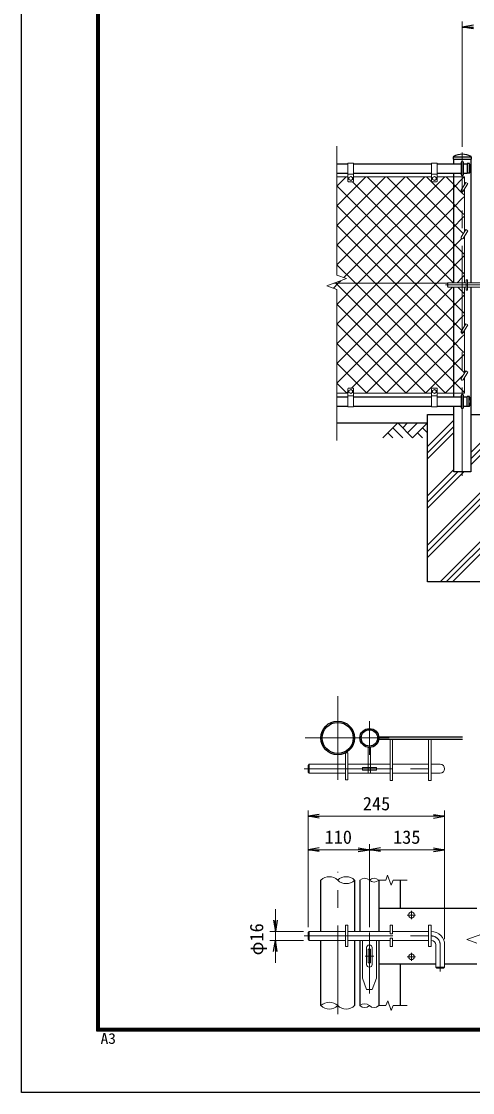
# Model space of a CAD drawing. Units: millimetres, scale not verified, with parts at other scales. Extents: x -4200 to 4200, y -2970 to 2970.
# Drawn here: x -4200 to -2582, y -2970 to 872 of the extents above; entities that cross this region are included whole.
import ezdxf
from ezdxf.enums import TextEntityAlignment as Align

# ---------------------------------------------------------------- set-up
doc = ezdxf.new("R2010")
doc.units = ezdxf.units.MM
doc.header["$LTSCALE"] = 10
doc.linetypes.add('DASHED', pattern=[7.5, 6, -1.5])
doc.linetypes.add('USER1', pattern=[50.8, 31.75, -6.35, 6.35, -6.35])
for name, color, linetype, lineweight in [('0-0_D-STR1', 1, 'Continuous', 25), ('0-1_D-DCR-HCH', 7, 'Continuous', 13), ('0-2_D-STR2', 7, 'Continuous', 13), ('0-3_D-STR3', 3, 'Continuous', 13), ('0-4_D-BMK', 2, 'USER1', 13), ('0-5_D-STR4', 7, 'Continuous', 25), ('0-6_D-BGD', 7, 'Continuous', 25), ('0-8_D-STR-DIM', 7, 'Continuous', 13), ('0-C_D-TTL', 7, 'Continuous', 25)]:
    doc.layers.add(name, color=color, linetype=linetype, lineweight=lineweight)
doc.layers.add('0-9_0', color=7, linetype='Continuous')
doc.styles.add('ＭＳ ゴシック', font='')
doc.styles.get('ＭＳ ゴシック').set_extended_font_data('MS Gothic')

# ---------------------------------------------------------------- blocks, each defined once
blk = doc.blocks.new('_Open')
at = {"layer": '0-9_0'}
blk.add_line((-10, 1.667), (0, 0), dxfattribs=at)
blk.add_lwpolyline([(-10, -1.667), (0, 0), (-10, 0)], dxfattribs=at)

msp = doc.modelspace()

# ---------------------------------------------------------------- linework, layer by layer
at = {"layer": '0-0_D-STR1'}
for p, q in [((-2650.83, 385.65), (-2650.83, 377.59)), ((-2650.49, 386.59), (-2586.96, 386.59)), ((-2586.63, 385.65), (-2586.63, 377.59)), ((-3068.73, 361.59), (-3028.73, 361.59)), ((-3008.73, 361.59), (-2728.73, 361.59)), ((-2708.73, 361.59), (-2622.73, 361.59)), ((-2650.83, 377.59), (-2586.63, 377.59)), ((-2648.98, 361.59), (-2648.98, 377.59)), ((-2614.73, 361.59), (-2601.73, 361.59)), ((-2593.39, 362.09), (-2601.73, 362.09)), ((-2601.73, 362.09), (-2601.73, 327.09)), ((-2593.73, 362.09), (-2593.73, 327.09)), ((-2588.48, 377.59), (-2588.48, -65.41)), ((-3068.73, 327.59), (-3028.73, 327.59)), ((-3008.73, 327.59), (-2728.73, 327.59)), ((-2708.73, 327.59), (-2622.73, 327.59)), ((-2648.98, -65.41), (-2648.98, 327.59)), ((-2614.73, 327.59), (-2601.73, 327.59)), ((-2593.39, 327.09), (-2601.73, 327.09)), ((-2648.98, -474.41), (-2648.98, -81.41)), ((-3068.73, -474.41), (-3028.73, -474.41)), ((-3008.73, -474.41), (-2728.73, -474.41)), ((-2708.73, -474.41), (-2622.73, -474.41)), ((-2614.73, -474.41), (-2601.73, -474.41)), ((-2593.39, -473.91), (-2601.73, -473.91)), ((-2601.73, -508.91), (-2601.73, -473.91)), ((-2593.73, -508.91), (-2593.73, -473.91)), ((-3068.73, -508.41), (-3028.73, -508.41)), ((-3008.73, -508.41), (-2728.73, -508.41)), ((-2708.73, -508.41), (-2622.73, -508.41)), ((-2614.73, -508.41), (-2601.73, -508.41)), ((-2593.39, -508.91), (-2601.73, -508.91)), ((-2918.2, -1693.47), (-2617.9, -1693.47)), ((-2918.2, -1702.47), (-2617.9, -1702.47)), ((-3125.9, -2391.97), (-3125.9, -2207.97)), ((-3004.9, -2207.97), (-3004.9, -2391.97)), ((-2985.9, -2207.97), (-2985.9, -2391.97)), ((-2917.9, -2207.97), (-2917.9, -2391.97)), ((-2841.9, -2207.97), (-2841.9, -2307.97)), ((-2917.9, -2307.97), (-2566.9, -2307.97)), ((-3125.9, -2657.97), (-3125.9, -2423.97)), ((-3004.9, -2423.97), (-3004.9, -2657.97)), ((-2985.9, -2423.97), (-2985.9, -2657.97)), ((-2917.9, -2423.97), (-2917.9, -2657.97)), ((-2917.9, -2507.97), (-2713.9, -2507.97)), ((-2841.9, -2507.97), (-2841.9, -2657.97)), ((-2681.9, -2507.97), (-2566.9, -2507.97))]:
    msp.add_line(p, q, dxfattribs=at)
msp.add_lwpolyline([(-2588.48, -81.41), (-2588.48, -743.41), (-2648.98, -743.41), (-2648.98, -508.41)], dxfattribs=at)
for centre, radius in [((-3065.4, -1697.97), 60.5), ((-3065.4, -1697.97), 55.9), ((-2951.9, -1697.97), 34), ((-2951.9, -1697.97), 29.4)]:
    msp.add_circle(centre, radius, dxfattribs=at)
for centre, radius, start, end in [((-2649.33, 385.65), 1.5, 120.85073, 180), ((-2618.73, 334.42), 61.17, 59.14927, 120.85073), ((-2588.13, 385.65), 1.5, 0, 59.14927), ((-2593.39, 361.09), 1, 32.29827, 90), ((-2623.95, 344.59), 35.72, 331.52136, 28.47864), ((-2593.39, 328.09), 1, 270, 327.70173), ((-2593.39, -474.91), 1, 32.29827, 90), ((-2623.95, -491.41), 35.72, 331.52136, 28.47864), ((-2593.39, -507.91), 1, 270, 327.70173)]:
    msp.add_arc(centre, radius, start, end, dxfattribs=at)
at = {"layer": '0-1_D-DCR-HCH'}
for p, q in [((-2850.15, -568.41), (-2903.36, -621.62)), ((-2850.15, -568.41), (-2796.94, -621.62)), ((-2832.5, -586.24), (-2814.67, -568.41)), ((-2814.67, -603.88), (-2779.2, -568.41)), ((-2796.94, -621.62), (-2743.73, -568.41)), ((-2743.73, -653.29), (-2648.98, -558.54)), ((-2588.48, -542.23), (-2584.65, -538.41)), ((-2885.62, -603.88), (-2867.81, -621.62)), ((-2867.89, -586.14), (-2832.25, -621.62)), ((-2779.2, -603.88), (-2761.38, -621.62)), ((-2761.46, -586.14), (-2743.73, -603.8)), ((-2743.73, -675.38), (-2648.98, -580.63)), ((-2743.73, -697.48), (-2648.98, -602.73)), ((-2588.48, -674.81), (-2493.73, -580.06)), ((-2588.48, -696.91), (-2493.73, -602.16)), ((-2588.48, -719.01), (-2493.73, -624.26)), ((-2743.73, -830.06), (-2648.98, -735.31)), ((-2743.73, -874.26), (-2612.87, -743.41)), ((-2743.73, -852.16), (-2634.97, -743.41)), ((-2743.73, -1006.84), (-2493.73, -756.84)), ((-2743.73, -1028.94), (-2493.73, -778.94)), ((-2743.73, -1051.03), (-2493.73, -801.03)), ((-2698.51, -1138.41), (-2493.73, -933.62)), ((-2676.42, -1138.41), (-2493.73, -955.71)), ((-2654.32, -1138.41), (-2493.73, -977.81))]:
    msp.add_line(p, q, dxfattribs=at)
at = {"layer": '0-2_D-STR2'}
for p, q in [((-3068.73, 281.29), (-3035.42, 314.59)), ((-3068.73, 210.58), (-2964.71, 314.59)), ((-3068.73, 139.87), (-2894, 314.59)), ((-3068.73, 69.16), (-2823.29, 314.59)), ((-3068.73, -1.55), (-2752.58, 314.59)), ((-3043.42, -46.96), (-2681.87, 314.59)), ((-3028.73, 312.83), (-3030.49, 314.59)), ((-2648.98, 3.79), (-2959.78, 314.59)), ((-2648.98, 74.5), (-2889.07, 314.59)), ((-2650.49, -65.41), (-3012.49, 296.59)), ((-2648.98, 206.06), (-2618.73, 236.31)), ((-2618.73, 236.31), (-2610.73, 244.31)), ((-2922.45, -67.41), (-2648.98, 206.06)), ((-2648.98, 135.35), (-2618.73, 165.6)), ((-2618.73, 165.6), (-2610.73, 173.6)), ((-2860.62, -67.41), (-3068.73, 140.7)), ((-2851.73, -67.41), (-2648.98, 135.35)), ((-2931.33, -67.41), (-3068.73, 69.99)), ((-2618.73, 44.25), (-2648.98, 74.5)), ((-2610.73, 36.25), (-2618.73, 44.25)), ((-2618.73, -26.46), (-2648.98, 3.79)), ((-2610.73, -34.46), (-2618.73, -26.46)), ((-3068.73, -213.69), (-2922.45, -67.41)), ((-3068.73, -284.4), (-2851.73, -67.41)), ((-2648.98, -349.76), (-2931.33, -67.41)), ((-2648.98, -279.05), (-2860.62, -67.41)), ((-3015.6, -443.41), (-2653.6, -81.41)), ((-2618.73, -117.24), (-2610.73, -109.24)), ((-2749.46, -461.41), (-3068.73, -142.14)), ((-2962.89, -461.41), (-2648.98, -147.49)), ((-2648.98, -147.49), (-2618.73, -117.24)), ((-2648.98, -218.2), (-2618.73, -187.95)), ((-2618.73, -187.95), (-2610.73, -179.95)), ((-2820.17, -461.41), (-3068.73, -212.85)), ((-2892.18, -461.41), (-2648.98, -218.2)), ((-2648.98, -288.91), (-2618.73, -258.66)), ((-2618.73, -258.66), (-2610.73, -250.66)), ((-2610.73, -246.59), (-2614.4, -242.91)), ((-2890.88, -461.41), (-3068.73, -283.56)), ((-2821.47, -461.41), (-2648.98, -288.91)), ((-2618.73, -309.3), (-2648.98, -279.05)), ((-2648.98, -359.62), (-2618.73, -329.37)), ((-2610.73, -317.3), (-2618.73, -309.3)), ((-2618.73, -329.37), (-2610.73, -321.37)), ((-2961.59, -461.41), (-3068.73, -354.27)), ((-2750.76, -461.41), (-2648.98, -359.62)), ((-2618.73, -380.01), (-2648.98, -349.76)), ((-2610.73, -388.01), (-2618.73, -380.01)), ((-3032.3, -461.41), (-3068.73, -424.98)), ((-3033.6, -461.41), (-3028.73, -456.53))]:
    msp.add_line(p, q, dxfattribs=at)
for points in [[(-3068.73, -142.98), (-2993.16, -67.41), (-2648.98, 276.77), (-2618.73, 307.02), (-2611.16, 314.59)], [(-2614.56, 110.8), (-2618.73, 114.97), (-2648.98, 145.22), (-2818.35, 314.59)], [(-2610.73, 177.68), (-2618.73, 185.68), (-2648.98, 215.93), (-2747.64, 314.59)], [(-2610.73, 248.39), (-2618.73, 256.39), (-2648.98, 286.64), (-2676.93, 314.59)], [(-2610.73, -175.88), (-2618.73, -167.88), (-2648.98, -137.63), (-2719.2, -67.41), (-3068.73, 282.12)], [(-2620.26, -237.06), (-2648.98, -208.34), (-2789.91, -67.41), (-3068.73, 211.41)], [(-3068.73, -355.11), (-2781.02, -67.41), (-2648.98, 64.64), (-2621.17, 92.45)], [(-3068.73, -425.82), (-2710.31, -67.41), (-2648.98, -6.07), (-2618.73, 24.18), (-2610.73, 32.18)], [(-2610.73, -458.72), (-2618.73, -450.72), (-2648.98, -420.47), (-3002.04, -67.41), (-3068.73, -0.72)], [(-3081.04, -84.58), (-3063.87, -67.41), (-3054.8, -58.34)], [(-2678.75, -461.41), (-3072.75, -67.41), (-3074.61, -65.55)], [(-2637.6, -65.41), (-2618.73, -46.53), (-2610.73, -38.53)], [(-2610.73, -105.17), (-2618.73, -97.17), (-2634.49, -81.41)], [(-2680.05, -461.41), (-2648.98, -430.33), (-2618.73, -400.08), (-2614.18, -395.54)]]:
    msp.add_lwpolyline(points, dxfattribs=at)
at = {"layer": '0-3_D-STR3'}
for p, q in [((-3028.73, 363.59), (-3028.73, 298.59)), ((-3028.73, 363.59), (-3008.73, 363.59)), ((-3008.73, 363.59), (-3008.73, 298.59)), ((-2728.73, 363.59), (-2728.73, 298.59)), ((-2728.73, 363.59), (-2708.73, 363.59)), ((-2708.73, 363.59), (-2708.73, 298.59)), ((-2622.73, 322.59), (-2622.73, 366.59)), ((-2614.73, 322.59), (-2614.73, 366.59)), ((-3028.73, 314.59), (-3068.73, 314.59)), ((-3028.73, 323.59), (-3008.73, 323.59)), ((-3018.73, 316.09), (-3025.23, 312.34)), ((-3025.23, 312.34), (-3025.23, 304.85)), ((-3012.23, 312.34), (-3018.73, 316.09)), ((-3012.23, 312.34), (-3012.23, 304.85)), ((-2728.73, 314.59), (-3008.73, 314.59)), ((-2728.73, 323.59), (-2708.73, 323.59)), ((-2718.73, 316.09), (-2725.23, 312.34)), ((-2725.23, 312.34), (-2725.23, 304.85)), ((-2712.23, 312.34), (-2718.73, 316.09)), ((-2712.23, 312.34), (-2712.23, 304.85)), ((-2610.73, 314.59), (-2708.73, 314.59)), ((-2610.73, 286.45), (-2610.73, 314.59)), ((-3026.73, 296.59), (-3010.73, 296.59)), ((-2726.73, 296.59), (-2710.73, 296.59)), ((-2606.26, 294.18), (-2622.19, 266.59)), ((-2599.33, 290.18), (-2615.26, 262.59)), ((-2610.73, 117.45), (-2610.73, 270.45)), ((-2599.33, 290.18), (-2606.26, 294.18)), ((-2606.26, 125.18), (-2622.19, 97.59)), ((-2599.33, 121.18), (-2615.26, 93.59)), ((-2599.33, 121.18), (-2606.26, 125.18)), ((-2610.73, -65.41), (-2610.73, 101.45)), ((-3079.72, -67.41), (-2671.98, -67.41)), ((-2671.98, -67.41), (-2671.98, -79.41)), ((-2669.98, -65.41), (-2604.98, -65.41)), ((-2604.98, -92.41), (-2604.98, -54.41)), ((-2604.98, -54.41), (-2600.48, -54.41)), ((-2600.48, -92.41), (-2600.48, -54.41)), ((-2600.48, -65.41), (-2524.98, -65.41)), ((-2669.98, -81.41), (-2671.98, -79.41)), ((-2669.98, -81.41), (-2604.98, -81.41)), ((-2610.73, -220.55), (-2610.73, -81.41)), ((-2604.98, -92.41), (-2600.48, -92.41)), ((-2600.48, -81.41), (-2524.98, -81.41)), ((-2606.26, -212.82), (-2622.19, -240.41)), ((-2599.33, -216.82), (-2615.26, -244.41)), ((-2599.33, -216.82), (-2606.26, -212.82)), ((-2610.73, -389.55), (-2610.73, -236.55)), ((-2606.26, -381.82), (-2622.19, -409.41)), ((-2599.33, -385.82), (-2606.26, -381.82)), ((-2599.33, -385.82), (-2615.26, -413.41)), ((-2610.73, -461.41), (-2610.73, -405.55)), ((-3028.73, -510.41), (-3028.73, -445.41)), ((-3026.73, -443.41), (-3010.73, -443.41)), ((-3025.23, -459.15), (-3025.23, -451.66)), ((-3018.73, -462.91), (-3025.23, -459.15)), ((-3012.23, -459.15), (-3018.73, -462.91)), ((-3012.23, -459.15), (-3012.23, -451.66)), ((-3008.73, -510.41), (-3008.73, -445.41)), ((-2728.73, -510.41), (-2728.73, -445.41)), ((-2726.73, -443.41), (-2710.73, -443.41)), ((-2725.23, -459.15), (-2725.23, -451.66)), ((-2718.73, -462.91), (-2725.23, -459.15)), ((-2712.23, -459.15), (-2718.73, -462.91)), ((-2712.23, -459.15), (-2712.23, -451.66)), ((-2708.73, -510.41), (-2708.73, -445.41)), ((-3028.73, -461.41), (-3068.73, -461.41)), ((-3028.73, -470.41), (-3008.73, -470.41)), ((-2728.73, -461.41), (-3008.73, -461.41)), ((-2728.73, -470.41), (-2708.73, -470.41)), ((-2610.73, -461.41), (-2708.73, -461.41)), ((-2622.73, -513.41), (-2622.73, -469.41)), ((-2614.73, -513.41), (-2614.73, -469.41)), ((-3028.73, -510.41), (-3008.73, -510.41)), ((-2728.73, -510.41), (-2708.73, -510.41)), ((-2877.9, -1702.47), (-2877.9, -1850.47)), ((-2868.9, -1702.47), (-2868.9, -1850.47)), ((-2739.9, -1702.47), (-2739.9, -1850.47)), ((-2730.9, -1702.47), (-2730.9, -1850.47)), ((-3037.9, -1751.85), (-3037.9, -1847.85)), ((-3037.9, -1751.85), (-3028.9, -1751.85)), ((-3028.9, -1847.85), (-3028.9, -1751.85)), ((-2956.4, -1731.97), (-2956.4, -1792.47)), ((-2947.4, -1731.97), (-2956.4, -1731.97)), ((-2947.4, -1731.97), (-2947.4, -1792.47)), ((-3171.9, -1796.47), (-3171.9, -1820.47)), ((-3167.9, -1792.47), (-3037.9, -1792.47)), ((-3028.9, -1792.47), (-2877.9, -1792.47)), ((-2868.9, -1792.47), (-2739.9, -1792.47)), ((-2730.9, -1792.47), (-2697.9, -1792.47)), ((-3167.9, -1824.47), (-3171.9, -1820.47)), ((-3167.9, -1824.47), (-3037.9, -1824.47)), ((-3028.9, -1824.47), (-2877.9, -1824.47)), ((-2868.9, -1824.47), (-2739.9, -1824.47)), ((-2730.9, -1824.47), (-2697.9, -1824.47)), ((-3037.9, -1847.85), (-3028.9, -1847.85)), ((-2877.9, -1850.47), (-2868.9, -1850.47)), ((-2739.9, -1850.47), (-2730.9, -1850.47)), ((-3037.9, -2445.97), (-3037.9, -2369.97)), ((-3037.9, -2369.97), (-3028.9, -2369.97)), ((-3028.9, -2445.97), (-3028.9, -2369.97)), ((-2877.9, -2399.97), (-2877.9, -2369.97)), ((-2877.9, -2369.97), (-2868.9, -2369.97)), ((-2868.9, -2399.97), (-2868.9, -2369.97)), ((-2739.9, -2445.97), (-2739.9, -2369.97)), ((-2739.9, -2369.97), (-2730.9, -2369.97)), ((-2730.9, -2445.97), (-2730.9, -2369.97)), ((-3171.9, -2395.97), (-3171.9, -2419.97)), ((-3167.9, -2423.97), (-3171.9, -2419.97)), ((-3167.9, -2391.97), (-3037.9, -2391.97)), ((-3028.9, -2391.97), (-2877.9, -2391.97)), ((-2877.9, -2399.97), (-2868.9, -2399.97)), ((-2877.9, -2445.97), (-2877.9, -2415.97)), ((-2877.9, -2415.97), (-2868.9, -2415.97)), ((-2868.9, -2391.97), (-2739.9, -2391.97)), ((-2868.9, -2445.97), (-2868.9, -2415.97)), ((-2730.9, -2391.97), (-2729.9, -2391.97)), ((-3167.9, -2423.97), (-3037.9, -2423.97)), ((-3037.9, -2445.97), (-3028.9, -2445.97)), ((-3028.9, -2423.97), (-2877.9, -2423.97)), ((-2976.9, -2423.97), (-2976.9, -2559.97)), ((-2961.9, -2449.97), (-2961.9, -2509.97)), ((-2956.4, -2454.97), (-2956.4, -2504.97)), ((-2956.4, -2454.97), (-2947.4, -2454.97)), ((-2947.4, -2454.97), (-2947.4, -2504.97)), ((-2941.9, -2449.97), (-2941.9, -2509.97)), ((-2926.9, -2423.97), (-2926.9, -2559.97)), ((-2877.9, -2445.97), (-2868.9, -2445.97)), ((-2868.9, -2423.97), (-2739.9, -2423.97)), ((-2739.9, -2445.97), (-2730.9, -2445.97)), ((-2730.9, -2423.97), (-2729.9, -2423.97)), ((-2713.9, -2439.97), (-2713.9, -2519.97)), ((-2681.9, -2439.97), (-2681.9, -2519.97)), ((-2956.4, -2504.97), (-2947.4, -2504.97)), ((-2713.9, -2519.97), (-2709.9, -2523.97)), ((-2713.9, -2519.97), (-2681.9, -2519.97)), ((-2709.9, -2523.97), (-2685.9, -2523.97)), ((-2685.9, -2523.97), (-2681.9, -2519.97)), ((-2961.9, -2599.97), (-2976.9, -2559.97)), ((-2941.9, -2599.97), (-2926.9, -2559.97)), ((-2961.9, -2599.97), (-2941.9, -2599.97))]:
    msp.add_line(p, q, dxfattribs=at)
at = {"layer": '0-3_D-STR3', "color": 4, "linetype": 'DASHED', "lineweight": 9}
for p, q in [((-2976.9, -1803.97), (-2926.9, -1803.97)), ((-2976.9, -1803.97), (-2976.9, -1812.97)), ((-2956.4, -1792.47), (-2956.4, -1823.97)), ((-2947.4, -1792.47), (-2947.4, -1823.97)), ((-2926.9, -1803.97), (-2926.9, -1812.97)), ((-2976.9, -1812.97), (-2926.9, -1812.97)), ((-2947.4, -1823.97), (-2956.4, -1823.97))]:
    msp.add_line(p, q, dxfattribs=at)
at = {"layer": '0-3_D-STR3'}
for points in [[(-3012.23, 304.85), (-3018.73, 301.09), (-3025.23, 304.85)], [(-2712.23, 304.85), (-2718.73, 301.09), (-2725.23, 304.85)], [(-2671.98, -67.41), (-2669.98, -65.41), (-2669.98, -81.41)], [(-3012.23, -451.66), (-3018.73, -447.91), (-3025.23, -451.66)], [(-2712.23, -451.66), (-2718.73, -447.91), (-2725.23, -451.66)], [(-3171.9, -1796.47), (-3167.9, -1792.47), (-3167.9, -1824.47)], [(-3171.9, -2395.97), (-3167.9, -2391.97), (-3167.9, -2423.97)]]:
    msp.add_lwpolyline(points, dxfattribs=at)
for centre, radius in [((-3018.73, 308.59), 6.49), ((-2718.73, 308.59), 6.49), ((-3018.73, -455.41), 6.49), ((-2718.73, -455.41), 6.49), ((-2800.9, -2332.97), 10.5), ((-2800.9, -2482.97), 10.5)]:
    msp.add_circle(centre, radius, dxfattribs=at)
for centre, radius, start, end in [((-2618.73, 366.59), 4, 0, 180), ((-2618.73, 322.59), 4, 180, 0), ((-3026.73, 298.59), 2, 180, 270), ((-3010.73, 298.59), 2, 270, 0), ((-2726.73, 298.59), 2, 180, 270), ((-2710.73, 298.59), 2, 270, 0), ((-2618.73, 264.59), 4, 150, 330), ((-2618.73, 95.59), 4, 150, 330), ((-2618.73, -242.41), 4, 150, 330), ((-2618.73, -411.41), 4, 150, 330), ((-3026.73, -445.41), 2, 90, 180), ((-3010.73, -445.41), 2, 0, 90), ((-2726.73, -445.41), 2, 90, 180), ((-2710.73, -445.41), 2, 0, 90), ((-2618.73, -469.41), 4, 0, 180), ((-2618.73, -513.41), 4, 180, 0), ((-2697.9, -1808.47), 16, 270, 90), ((-2729.9, -2439.97), 48, 0, 90), ((-2951.9, -2449.97), 10, 0, 180), ((-2729.9, -2439.97), 16, 0, 90), ((-2951.9, -2509.97), 10, 180, 0)]:
    msp.add_arc(centre, radius, start, end, dxfattribs=at)
at = {"layer": '0-4_D-BMK'}
for p, q in [((-2618.73, -758.41), (-2618.73, 401.59)), ((-2678.84, -73.41), (-2450.98, -73.41)), ((-3065.4, -1547.97), (-3065.4, -1847.97)), ((-2951.9, -1757.97), (-2951.9, -1637.97)), ((-3182.44, -1697.97), (-2881.44, -1697.97)), ((-3185.64, -1808.47), (-2729.9, -1808.47)), ((-3065.4, -2687.97), (-3065.4, -2177.97)), ((-2786.02, -2332.97), (-2815.78, -2332.97)), ((-2800.9, -2318.09), (-2800.9, -2347.85)), ((-3185.64, -2407.97), (-2729.9, -2407.97)), ((-2951.9, -2395.97), (-2951.9, -2613.97)), ((-2697.9, -2439.97), (-2697.9, -2535.61)), ((-2967.45, -2479.97), (-2936.36, -2479.97)), ((-2786.02, -2482.97), (-2815.78, -2482.97)), ((-2800.9, -2468.09), (-2800.9, -2497.85))]:
    msp.add_line(p, q, dxfattribs=at)
msp.add_arc((-2729.9, -2439.97), 32, 0, 90, dxfattribs=at)
at = {"layer": '0-5_D-STR4'}
msp.add_line((-2743.73, -538.41), (-2648.98, -538.41), dxfattribs=at)
msp.add_lwpolyline([(-2588.48, -538.41), (-2493.73, -538.41), (-2493.73, -1138.41), (-2743.73, -1138.41), (-2743.73, -538.41)], dxfattribs=at)
at = {"layer": '0-6_D-BGD'}
msp.add_line((-3068.73, -568.41), (-2743.73, -568.41), dxfattribs=at)
at = {"layer": '0-8_D-STR-DIM'}
for p, q in [((-2618.73, 421.59), (-2618.73, 871.59)), ((-3068.73, -37.75), (-3068.73, 424.59)), ((-3033.49, -50.58), (-3068.73, -37.75)), ((-3103.96, -76.23), (-3033.49, -50.58)), ((-3068.73, -89.06), (-3103.96, -76.23)), ((-3068.73, -631.41), (-3068.73, -89.06)), ((-3171.9, -2375.97), (-3171.9, -1958.7)), ((-2681.9, -2419.97), (-2681.9, -1958.7)), ((-3131.9, -1978.7), (-2721.9, -1978.7)), ((-3171.9, -2375.97), (-3171.9, -2078.7)), ((-3131.9, -2098.7), (-2991.9, -2098.7)), ((-2951.9, -2375.97), (-2951.9, -2078.7)), ((-2951.9, -2375.97), (-2951.9, -2078.7)), ((-2911.9, -2098.7), (-2721.9, -2098.7)), ((-2681.9, -2419.97), (-2681.9, -2078.7)), ((-2917.9, -2207.97), (-2892.73, -2207.97)), ((-2886.31, -2190.35), (-2892.73, -2207.97)), ((-2873.49, -2225.59), (-2886.31, -2190.35)), ((-2867.08, -2207.97), (-2873.49, -2225.59)), ((-2867.08, -2207.97), (-2816.9, -2207.97)), ((-3289, -2351.97), (-3289, -2311.97)), ((-3187.9, -2391.97), (-3309, -2391.97)), ((-3289, -2423.97), (-3289, -2391.97)), ((-2602.14, -2420.79), (-2531.66, -2395.14)), ((-3187.9, -2423.97), (-3309, -2423.97)), ((-2566.9, -2433.62), (-2602.14, -2420.79)), ((-3289, -2463.97), (-3289, -2503.97)), ((-2886.23, -2640.35), (-2892.64, -2657.97)), ((-2873.4, -2675.59), (-2886.23, -2640.35)), ((-2917.81, -2657.97), (-2892.64, -2657.97)), ((-2866.99, -2657.97), (-2873.4, -2675.59)), ((-2866.99, -2657.97), (-2816.81, -2657.97))]:
    msp.add_line(p, q, dxfattribs=at)
for centre, radius, start, end in [((-3095.65, -2238.41), 42.92, 45.18146, 134.81854), ((-3035.15, -2238.41), 42.92, 45.18146, 134.81854), ((-3035.15, -2177.52), 42.92, 225.18146, 314.81854), ((-2968.9, -2225.08), 24.12, 45.18146, 134.81854), ((-2934.9, -2225.08), 24.12, 45.18146, 134.81854), ((-2934.9, -2190.86), 24.12, 225.18146, 314.81854), ((-3095.65, -2688.41), 42.92, 45.18146, 134.81854), ((-3095.65, -2627.52), 42.92, 225.18146, 314.81854), ((-3035.15, -2627.52), 42.92, 225.18146, 314.81854), ((-2968.9, -2675.08), 24.12, 45.18146, 134.81854), ((-2968.9, -2640.86), 24.12, 225.18146, 314.81854), ((-2934.9, -2640.86), 24.12, 225.18146, 314.81854)]:
    msp.add_arc(centre, radius, start, end, dxfattribs=at)
at = {"layer": '0-C_D-TTL', "color": 2}
msp.add_lwpolyline([(-4199.68, 2970.23), (4200.32, 2970.23), (4200.32, -2969.77), (-4199.68, -2969.77)], close=True, dxfattribs=at)
at = {"layer": '0-C_D-TTL'}
for points in [[(-3929.68, 2750.23), (3930.32, 2750.23), (3930.32, -2749.77), (-3929.68, -2749.77)], [(-3927.18, 2747.73), (3927.82, 2747.73), (3927.82, -2747.27), (-3927.18, -2747.27)], [(-3924.68, 2745.23), (3925.32, 2745.23), (3925.32, -2744.77), (-3924.68, -2744.77)], [(-3922.18, 2742.73), (3922.82, 2742.73), (3922.82, -2742.27), (-3922.18, -2742.27)], [(-3919.68, 2740.23), (3920.32, 2740.23), (3920.32, -2739.77), (-3919.68, -2739.77)]]:
    msp.add_lwpolyline(points, close=True, dxfattribs=at)

# ---------------------------------------------------------------- block references
at = {"layer": '0-8_D-STR-DIM', "xscale": 4, "yscale": 4}
for p, rotation in [((-2618.73, 851.59), 180), ((-3171.9, -1978.7), 180), ((-3171.9, -2098.7), 180), ((-2951.9, -2098.7), 180), ((-3289, -2391.97), 270), ((-3289, -2423.97), 90)]:
    msp.add_blockref('_Open', p, dxfattribs=dict(at, rotation=rotation))
for p in [(-2681.9, -1978.7), (-2951.9, -2098.7), (-2681.9, -2098.7)]:
    msp.add_blockref('_Open', p, dxfattribs=at)

# ---------------------------------------------------------------- texts
at = {"layer": '0-8_D-STR-DIM', "style": 'ＭＳ ゴシック'}
for s, p in [('245', (-2975.25, -1971.95)), ('110', (-3112.55, -2091.95)), ('135', (-2866.9, -2091.95))]:
    msp.add_text(s, height=48.09, dxfattribs=at).set_placement(p, align=Align.BOTTOM_LEFT)
msp.add_text('φ16', height=48.09, rotation=90, dxfattribs=at).set_placement((-3317.95, -2477.77), align=Align.BOTTOM_LEFT)
at = {"layer": '0-C_D-TTL', "style": 'ＭＳ ゴシック', "width": 1.05}
msp.add_text('A3', height=38.49, dxfattribs=at).set_placement((-3915.77, -2806.58), align=Align.BOTTOM_LEFT)

doc.saveas('drawing.dxf')
